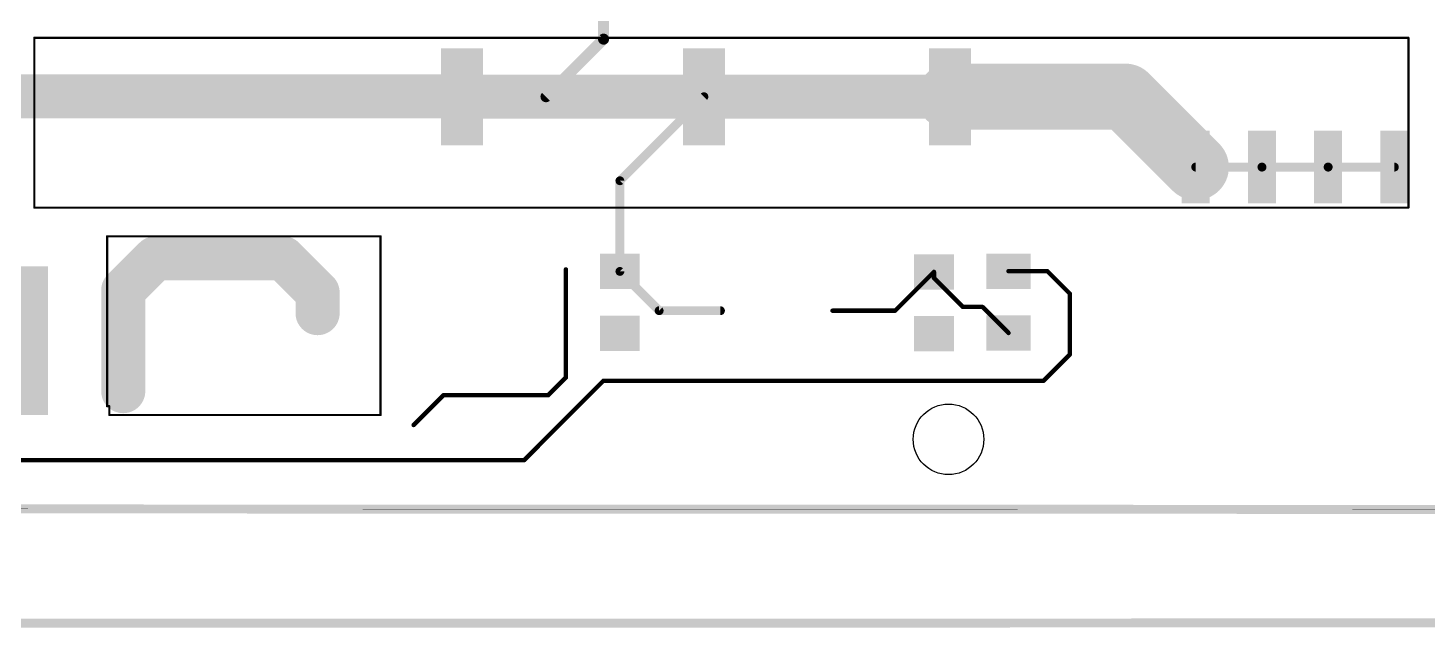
# Model space of a CAD drawing. Extents: x -94 to 81, y -32 to 34.
# Drawn here: x -60.1 to 3.4, y -32.2 to -5 of the extents above; entities that cross this region are included whole.
import ezdxf

# ---------------------------------------------------------------- set-up
doc = ezdxf.new("R2010")
doc.units = 0
for name, color, linetype in [('1', 12, 'CONTINUOUS'), ('113', 12, 'CONTINUOUS'), ('20', 53, 'CONTINUOUS')]:
    doc.layers.add(name, color=color, linetype=linetype)

# ---------------------------------------------------------------- blocks, each defined once
blk = doc.blocks.new('RECT')
blk.add_solid([(-0.5, -0.5), (0.5, -0.5), (-0.5, 0.5), (0.5, 0.5)])

msp = doc.modelspace()

# ---------------------------------------------------------------- linework, layer by layer
at = {"layer": '1'}
for points, const_width in [([(-33.99, 12.55), (-33.99, -5.46)], 0.5), ([(-59.8, -5.4), (-59.8, -13.1)], 0.1), ([(2.5, -5.4), (-59.8, -5.4)], 0.1), ([(-33.99, -5.46), (-36.6, -8.07)], 0.5), ([(2.5, -13.1), (2.5, -5.4)], 0.1), ([(-18.28, -8.07), (-10.33, -8.07)], 3), ([(-10.33, -8.07), (-7.14, -11.26)], 3), ([(-62.7, -8.05), (-40.43, -8.05)], 2), ([(-40.43, -8.05), (-40.41, -8.07)], 2), ([(-40.41, -8.07), (-36.6, -8.07)], 2), ([(-36.6, -8.07), (-29.44, -8.07)], 2), ([(-18.28, -8.07), (-29.44, -8.07)], 2), ([(-33.25, -11.88), (-29.44, -8.07)], 0.4), ([(-4.14, -11.26), (-7.14, -11.26)], 0.4064), ([(-1.14, -11.26), (-4.14, -11.26)], 0.4064), ([(1.86, -11.26), (-1.14, -11.26)], 0.4064), ([(-33.25, -15.99), (-33.25, -11.88)], 0.4), ([(-59.8, -13.1), (2.5, -13.1)], 0.1), ([(-55.7676, -16.844), (-54.3236, -15.4)], 2), ([(-56.5, -22.1), (-56.5, -14.4)], 0.1), ([(-56.5, -14.4), (-44.1, -14.4)], 0.1), ([(-54.3236, -15.4), (-48.5, -15.4)], 2), ([(-48.5, -15.4), (-46.9555, -16.9445)], 2), ([(-44.1, -14.4), (-44.1, -22.5)], 0.1), ([(-55.7676, -21.416), (-55.7676, -16.844)], 2), ([(-35.7, -15.9), (-35.7, -20.8)], 0.2), ([(-31.47, -17.77), (-33.25, -15.99)], 0.4), ([(-46.9555, -16.9445), (-46.9555, -17.88)], 2), ([(-20.77, -17.77), (-19.01, -16.01)], 0.2), ([(-19.01, -16.01), (-19.01, -16.29)], 0.2), ([(-19.01, -16.29), (-17.7, -17.6)], 0.2), ([(-15.63, -15.98), (-13.87, -15.98)], 0.2), ([(-13.87, -15.98), (-12.85, -17)], 0.2), ([(-12.85, -17), (-12.85, -19.75)], 0.2), ([(-28.69, -17.77), (-31.47, -17.77)], 0.4), ([(-23.61, -17.77), (-20.77, -17.77)], 0.2), ([(-17.7, -17.6), (-16.81, -17.6)], 0.2), ([(-16.81, -17.6), (-15.63, -18.78)], 0.2), ([(-12.85, -19.75), (-14.05, -20.95)], 0.2), ([(-34, -20.95), (-37.6, -24.55)], 0.2), ([(-35.7, -20.8), (-36.5, -21.6)], 0.2), ([(-14.05, -20.95), (-34, -20.95)], 0.2), ([(-41.25, -21.6), (-42.6, -22.95)], 0.2), ([(-36.5, -21.6), (-41.25, -21.6)], 0.2), ([(-56.4, -22.1), (-56.5, -22.1)], 0.1), ([(-56.4, -22.5), (-56.4, -22.1)], 0.1), ([(-44.1, -22.5), (-56.4, -22.5)], 0.1), ([(-37.6, -24.55), (-69.15, -24.55)], 0.2), ([(-94, -31.95), (80.45, -31.9)], 0.4064)]:
    msp.add_lwpolyline(points, dxfattribs=dict(at, const_width=const_width))
for points, const_width in [([(-59.775, -5.4, 1), (-59.825, -5.4)], 0.05), ([(-59.8, -5.375, 1), (-59.8, -5.425)], 0.05), ([(-34.115, -5.46, 1), (-33.865, -5.46)], 0.25), ([(-33.9016, -5.5484, 1), (-34.0784, -5.3716)], 0.25), ([(2.525, -5.4, 1), (2.475, -5.4)], 0.05), ([(2.5, -5.425, 1), (2.5, -5.375)], 0.05), ([(-18.28, -7.32, 1), (-18.28, -8.82)], 1.5), ([(-9.7997, -7.5397, 1), (-10.8603, -8.6003)], 1.5), ([(-10.33, -8.82, 1), (-10.33, -7.32)], 1.5), ([(-40.0764, -7.6964, 1), (-40.7836, -8.4036)], 1), ([(-40.41, -7.57, 1), (-40.41, -8.57)], 1), ([(-40.7636, -8.4236, 1), (-40.0564, -7.7164)], 1), ([(-40.43, -8.55, 1), (-40.43, -7.55)], 1), ([(-36.6, -7.57, 1), (-36.6, -8.57)], 1), ([(-36.6, -8.57, 1), (-36.6, -7.57)], 1), ([(-29.44, -7.57, 1), (-29.44, -8.57)], 1), ([(-29.44, -8.57, 1), (-29.44, -7.57)], 1), ([(-18.28, -8.57, 1), (-18.28, -7.57)], 1), ([(-36.6884, -7.9816, 1), (-36.5116, -8.1584)], 0.25), ([(-29.3693, -8.1407, 1), (-29.5107, -7.9993)], 0.2), ([(-7.6703, -11.7903, 1), (-6.6097, -10.7297)], 1.5), ([(-7.14, -11.1584, 1), (-7.14, -11.3616)], 0.2032), ([(-4.14, -11.1584, 1), (-4.14, -11.3616)], 0.2032), ([(-4.14, -11.3616, 1), (-4.14, -11.1584)], 0.2032), ([(-1.14, -11.1584, 1), (-1.14, -11.3616)], 0.2032), ([(-1.14, -11.3616, 1), (-1.14, -11.1584)], 0.2032), ([(1.86, -11.3616, 1), (1.86, -11.1584)], 0.2032), ([(-33.15, -11.88, 1), (-33.35, -11.88)], 0.2), ([(-33.3207, -11.8093, 1), (-33.1793, -11.9507)], 0.2), ([(-59.8, -13.075, 1), (-59.8, -13.125)], 0.05), ([(-59.825, -13.1, 1), (-59.775, -13.1)], 0.05), ([(2.475, -13.1, 1), (2.525, -13.1)], 0.05), ([(2.5, -13.125, 1), (2.5, -13.075)], 0.05), ([(-56.475, -14.4, 1), (-56.525, -14.4)], 0.05), ([(-56.5, -14.375, 1), (-56.5, -14.425)], 0.05), ([(-54.3236, -14.9, 1), (-54.3236, -15.9)], 1), ([(-53.97, -15.7536, 1), (-54.6772, -15.0464)], 1), ([(-48.1464, -15.0464, 1), (-48.8536, -15.7536)], 1), ([(-48.5, -15.9, 1), (-48.5, -14.9)], 1), ([(-44.075, -14.4, 1), (-44.125, -14.4)], 0.05), ([(-44.1, -14.425, 1), (-44.1, -14.375)], 0.05), ([(-55.2676, -16.844, 1), (-56.2676, -16.844)], 1), ([(-35.65, -15.9, 1), (-35.75, -15.9)], 0.1), ([(-33.1793, -15.9193, 1), (-33.3207, -16.0607)], 0.2), ([(-56.1212, -16.4904, 1), (-55.414, -17.1976)], 1), ([(-46.4555, -16.9445, 1), (-47.4555, -16.9445)], 1), ([(-47.3091, -17.2981, 1), (-46.6019, -16.5909)], 1), ([(-33.35, -15.99, 1), (-33.15, -15.99)], 0.2), ([(-18.9746, -16.2546, 1), (-19.0454, -16.3254)], 0.1), ([(-18.96, -16.01, 1), (-19.06, -16.01)], 0.1), ([(-19.06, -16.29, 1), (-18.96, -16.29)], 0.1), ([(-18.9746, -16.0454, 1), (-19.0454, -15.9746)], 0.1), ([(-15.63, -15.93, 1), (-15.63, -16.03)], 0.1), ([(-13.8346, -15.9446, 1), (-13.9054, -16.0154)], 0.1), ([(-13.87, -16.03, 1), (-13.87, -15.93)], 0.1), ([(-12.8, -17, 1), (-12.9, -17)], 0.1), ([(-12.8854, -17.0354, 1), (-12.8146, -16.9646)], 0.1), ([(-47.4555, -17.88, 1), (-46.4555, -17.88)], 1), ([(-31.47, -17.67, 1), (-31.47, -17.87)], 0.2), ([(-31.5407, -17.8407, 1), (-31.3993, -17.6993)], 0.2), ([(-28.69, -17.87, 1), (-28.69, -17.67)], 0.2), ([(-23.61, -17.72, 1), (-23.61, -17.82)], 0.1), ([(-20.8054, -17.7346, 1), (-20.7346, -17.8054)], 0.1), ([(-20.77, -17.82, 1), (-20.77, -17.72)], 0.1), ([(-17.7, -17.55, 1), (-17.7, -17.65)], 0.1), ([(-17.7354, -17.6354, 1), (-17.6646, -17.5646)], 0.1), ([(-16.7746, -17.5646, 1), (-16.8454, -17.6354)], 0.1), ([(-16.81, -17.65, 1), (-16.81, -17.55)], 0.1), ([(-15.6654, -18.8154, 1), (-15.5946, -18.7446)], 0.1), ([(-12.8146, -19.7854, 1), (-12.8854, -19.7146)], 0.1), ([(-12.9, -19.75, 1), (-12.8, -19.75)], 0.1), ([(-56.2676, -21.416, 1), (-55.2676, -21.416)], 1), ([(-35.75, -20.8, 1), (-35.65, -20.8)], 0.1), ([(-35.6646, -20.8354, 1), (-35.7354, -20.7646)], 0.1), ([(-34, -20.9, 1), (-34, -21)], 0.1), ([(-33.9646, -20.9854, 1), (-34.0354, -20.9146)], 0.1), ([(-14.0854, -20.9146, 1), (-14.0146, -20.9854)], 0.1), ([(-14.05, -21, 1), (-14.05, -20.9)], 0.1), ([(-41.25, -21.55, 1), (-41.25, -21.65)], 0.1), ([(-41.2146, -21.6354, 1), (-41.2854, -21.5646)], 0.1), ([(-36.5354, -21.5646, 1), (-36.4646, -21.6354)], 0.1), ([(-36.5, -21.65, 1), (-36.5, -21.55)], 0.1), ([(-56.5, -22.075, 1), (-56.5, -22.125)], 0.05), ([(-56.525, -22.1, 1), (-56.475, -22.1)], 0.05), ([(-56.375, -22.1, 1), (-56.425, -22.1)], 0.05), ([(-56.4, -22.125, 1), (-56.4, -22.075)], 0.05), ([(-56.4, -22.475, 1), (-56.4, -22.525)], 0.05), ([(-56.425, -22.5, 1), (-56.375, -22.5)], 0.05), ([(-44.125, -22.5, 1), (-44.075, -22.5)], 0.05), ([(-44.1, -22.525, 1), (-44.1, -22.475)], 0.05), ([(-42.6354, -22.9146, 1), (-42.5646, -22.9854)], 0.1), ([(-37.6354, -24.5146, 1), (-37.5646, -24.5854)], 0.1), ([(-37.6, -24.6, 1), (-37.6, -24.5)], 0.1)]:
    msp.add_lwpolyline(points, format="xyb", dxfattribs=dict(at, const_width=const_width))
at = {"layer": '113', "const_width": 0.01}
msp.add_lwpolyline([(-79.25, -26.75), (69.25, -26.8)], dxfattribs=at)
at = {"layer": '20', "const_width": 0.4064}
msp.add_lwpolyline([(-79.25, -26.75), (69.25, -26.8)], dxfattribs=at)
at = {"layer": '20'}
msp.add_circle((-18.35, -23.6), 1.6, dxfattribs=at)

# ---------------------------------------------------------------- block references
at = {"layer": '1'}
for p, xscale, yscale, rotation in [((-40.41, -8.07), 4.4, 1.9, 270), ((-29.44, -8.07), 4.4, 1.9, 270), ((-18.28, -8.07), 4.4, 1.9, 270), ((-7.14, -11.26), 3.3, 1.27, 270), ((-4.14, -11.26), 3.3, 1.27, 270), ((-1.14, -11.26), 3.3, 1.27, 270), ((1.86, -11.26), 3.3, 1.27, 270), ((-33.25, -15.99), 1.6, 1.8, 270), ((-19.01, -16.01), 1.6, 1.8, 270), ((-15.63, -15.98), 1.6, 2, 90), ((-62.4224, -19.13), 6.731, 6.5024, 90), ((-55.7676, -16.844), 0.889, 1.2192, 90), ((-33.25, -18.79), 1.6, 1.8, 270), ((-19.01, -18.81), 1.6, 1.8, 270), ((-15.63, -18.78), 1.6, 2, 90), ((-55.7676, -21.416), 0.889, 1.2192, 90)]:
    msp.add_blockref('RECT', p, dxfattribs=dict(at, xscale=xscale, yscale=yscale, rotation=rotation))

doc.saveas('drawing.dxf')
